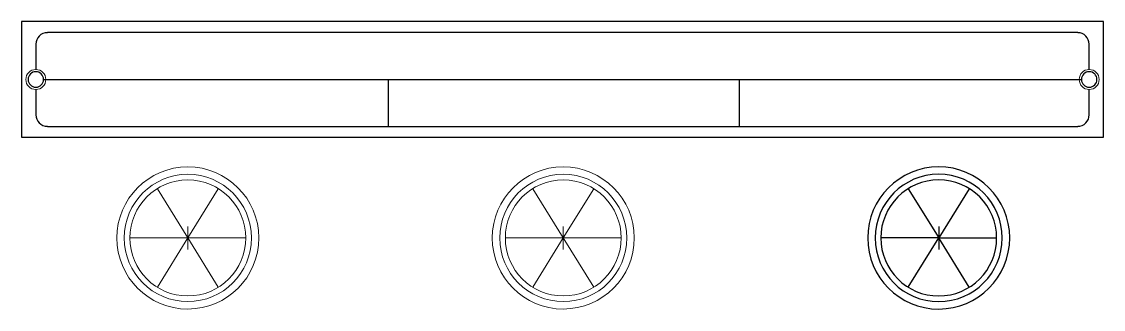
# Model space of a CAD drawing. Header units: inches. Extents: x 0 to 187, y 0 to 50.
import ezdxf
from ezdxf.enums import TextEntityAlignment as Align

# ---------------------------------------------------------------- set-up
doc = ezdxf.new("R2010")
doc.units = ezdxf.units.IN
doc.layers.add('07', color=5, linetype='Continuous', lineweight=5)
doc.layers.add('Visible (ISO)', color=7, linetype='Continuous', lineweight=13)
doc.styles.add('WD_IEC', font='isocp2.shx')

# ---------------------------------------------------------------- blocks, each defined once
blk = doc.blocks.new('CUM DEN BAO PHA')
for p, q in [((1068.72, 3502.31), (1068.72, 3482.31)), ((1256, 3502.31), (1068.72, 3502.31)), ((1256, 3482.31), (1256, 3502.31)), ((1251.55, 3500.41), (1073.17, 3500.41)), ((1071.17, 3498.41), (1071.17, 3494.03)), ((1253.55, 3494.03), (1253.55, 3498.41)), ((1072.52, 3492.31), (1252.2, 3492.31)), ((1132.18, 3492.31), (1132.18, 3484.21)), ((1192.94, 3492.31), (1192.94, 3484.21)), ((1192.94, 3492.31), (1192.94, 3484.21)), ((1192.94, 3492.31), (1192.94, 3484.21)), ((1071.17, 3490.58), (1071.17, 3486.21)), ((1253.55, 3486.21), (1253.55, 3490.58)), ((1073.17, 3484.21), (1251.55, 3484.21)), ((1068.72, 3482.31), (1256, 3482.31))]:
    blk.add_line(p, q)
at = {"color": 3}
for p, q in [((1222.22, 3473.43), (1227.49, 3464.91)), ((1232.76, 3473.43), (1227.49, 3464.91)), ((1227.5, 3466.91), (1227.5, 3462.91)), ((1227.49, 3464.91), (1217.47, 3464.91)), ((1222.22, 3456.38), (1227.49, 3464.91)), ((1232.76, 3456.38), (1227.49, 3464.91)), ((1227.49, 3464.91), (1237.51, 3464.91))]:
    blk.add_line(p, q, dxfattribs=at)
for centre, major_axis, start_param, end_param in [((1073.17, 3498.41), (1.41, 1.41), 0.785398, 2.356194), ((1251.55, 3498.41), (1.41, 1.41), 5.497787, 7.068583), ((1071.18, 3492.31), (-0.95, 0.95), 3.926991, 10.210176), ((1253.54, 3492.31), (-0.95, 0.95), 3.926991, 10.210176), ((1073.17, 3486.21), (-1.41, 1.41), 0.785398, 2.356194), ((1251.55, 3486.21), (-1.41, 1.41), 2.356194, 3.926991)]:
    blk.add_ellipse(centre, major_axis=major_axis, ratio=1, start_param=start_param, end_param=end_param)
for major_axis, start_param, end_param in [((-0.1, 12.29), 4.70457, 10.987755), ((7.78, 7.78), 5.497787, 11.780972), ((7.09, 7.09), 5.497787, 11.780972)]:
    blk.add_ellipse((1227.49, 3464.91), major_axis=major_axis, ratio=1, start_param=start_param, end_param=end_param, dxfattribs=at)
at = {"layer": '07', "color": 1, "linetype": 'Continuous', "lineweight": 5, "ltscale": 3}
for p, q in [((1092.22, 3473.43), (1097.49, 3464.91)), ((1102.76, 3473.43), (1097.49, 3464.91)), ((1097.5, 3466.91), (1097.5, 3462.91)), ((1097.49, 3464.91), (1087.47, 3464.91)), ((1092.22, 3456.38), (1097.49, 3464.91)), ((1102.76, 3456.38), (1097.49, 3464.91)), ((1097.49, 3464.91), (1107.51, 3464.91))]:
    blk.add_line(p, q, dxfattribs=at)
at = {"layer": '07', "color": 2, "linetype": 'Continuous', "lineweight": 5, "ltscale": 3}
for p, q in [((1157.22, 3473.43), (1162.49, 3464.91)), ((1167.76, 3473.43), (1162.49, 3464.91)), ((1162.5, 3466.91), (1162.5, 3462.91)), ((1162.49, 3464.91), (1152.47, 3464.91)), ((1157.22, 3456.38), (1162.49, 3464.91)), ((1167.76, 3456.38), (1162.49, 3464.91)), ((1162.49, 3464.91), (1172.51, 3464.91))]:
    blk.add_line(p, q, dxfattribs=at)
at = {"layer": '07', "color": 1, "linetype": 'Continuous', "lineweight": 5, "ltscale": 3}
for major_axis, start_param, end_param in [((-0.1, 12.29), 4.70457, 10.987755), ((7.78, 7.78), 5.497787, 11.780972), ((7.09, 7.09), 5.497787, 11.780972)]:
    blk.add_ellipse((1097.49, 3464.91), major_axis=major_axis, ratio=1, start_param=start_param, end_param=end_param, dxfattribs=at)
at = {"layer": '07', "color": 2, "linetype": 'Continuous', "lineweight": 5, "ltscale": 3}
for major_axis, start_param, end_param in [((-0.1, 12.29), 4.70457, 10.987755), ((7.78, 7.78), 5.497787, 11.780972), ((7.09, 7.09), 5.497787, 11.780972)]:
    blk.add_ellipse((1162.49, 3464.91), major_axis=major_axis, ratio=1, start_param=start_param, end_param=end_param, dxfattribs=at)
at = {"layer": 'Visible (ISO)'}
for centre in [(1071.18, 3492.31), (1253.54, 3492.31)]:
    blk.add_ellipse(centre, major_axis=(1.22, 1.22), ratio=1, start_param=5.497787, end_param=11.780972, dxfattribs=at)
at = {"ltscale": 2, "style": 'WD_IEC', "width": 0.9}
blk.add_attdef('POWER_SUPPLY', text='', height=5.2, dxfattribs=at).set_placement((1161.23, 3496.49), align=Align.MIDDLE_CENTER)
at = {"color": 1, "ltscale": 2, "style": 'WD_IEC', "width": 0.9}
blk.add_attdef('R', text='', height=5.2, dxfattribs=at).set_placement((1098.16, 3488.27), align=Align.MIDDLE_CENTER)
at = {"color": 2, "ltscale": 2, "style": 'WD_IEC', "width": 0.9}
blk.add_attdef('S', text='', height=5.2, dxfattribs=at).set_placement((1161.98, 3488.27), align=Align.MIDDLE_CENTER)
at = {"color": 3, "ltscale": 2, "style": 'WD_IEC', "width": 0.9}
blk.add_attdef('T', text='', height=5.2, dxfattribs=at).set_placement((1225.16, 3488.27), align=Align.MIDDLE_CENTER)

msp = doc.modelspace()

# ---------------------------------------------------------------- block references
msp.add_blockref('CUM DEN BAO PHA', (-1068.72, -3452.62))

doc.saveas('drawing.dxf')
